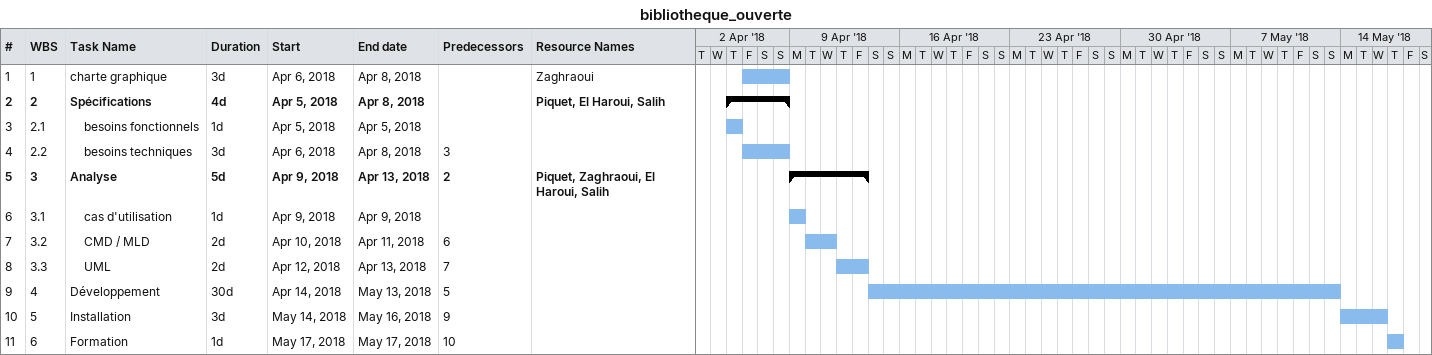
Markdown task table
bibliotheque_ouverte

| ID | WBS | Task | Duration | Start | Finish | Predecessors | Resources |
|---|---|---|---|---|---|---|---|
| 1 | 1 | charte graphique | 3d | 2018-04-06 | 2018-04-08 |  | Zaghraoui |
| 2 | 2 | **Spécifications** | 4d | 2018-04-05 | 2018-04-08 |  | Piquet, El Haroui, Salih |
| 3 | 2.1 | besoins fonctionnels | 1d | 2018-04-05 | 2018-04-05 |  |  |
| 4 | 2.2 | besoins techniques | 3d | 2018-04-06 | 2018-04-08 | 3 |  |
| 5 | 3 | **Analyse** | 5d | 2018-04-09 | 2018-04-13 | 2 | Piquet, Zaghraoui, El Haroui, Salih |
| 6 | 3.1 | cas d'utilisation | 1d | 2018-04-09 | 2018-04-09 |  |  |
| 7 | 3.2 | CMD / MLD | 2d | 2018-04-10 | 2018-04-11 | 6 |  |
| 8 | 3.3 | UML | 2d | 2018-04-12 | 2018-04-13 | 7 |  |
| 9 | 4 | Développement | 30d | 2018-04-14 | 2018-05-13 | 5 |  |
| 10 | 5 | Installation | 3d | 2018-05-14 | 2018-05-16 | 9 |  |
| 11 | 6 | Formation | 1d | 2018-05-17 | 2018-05-17 | 10 |  |
